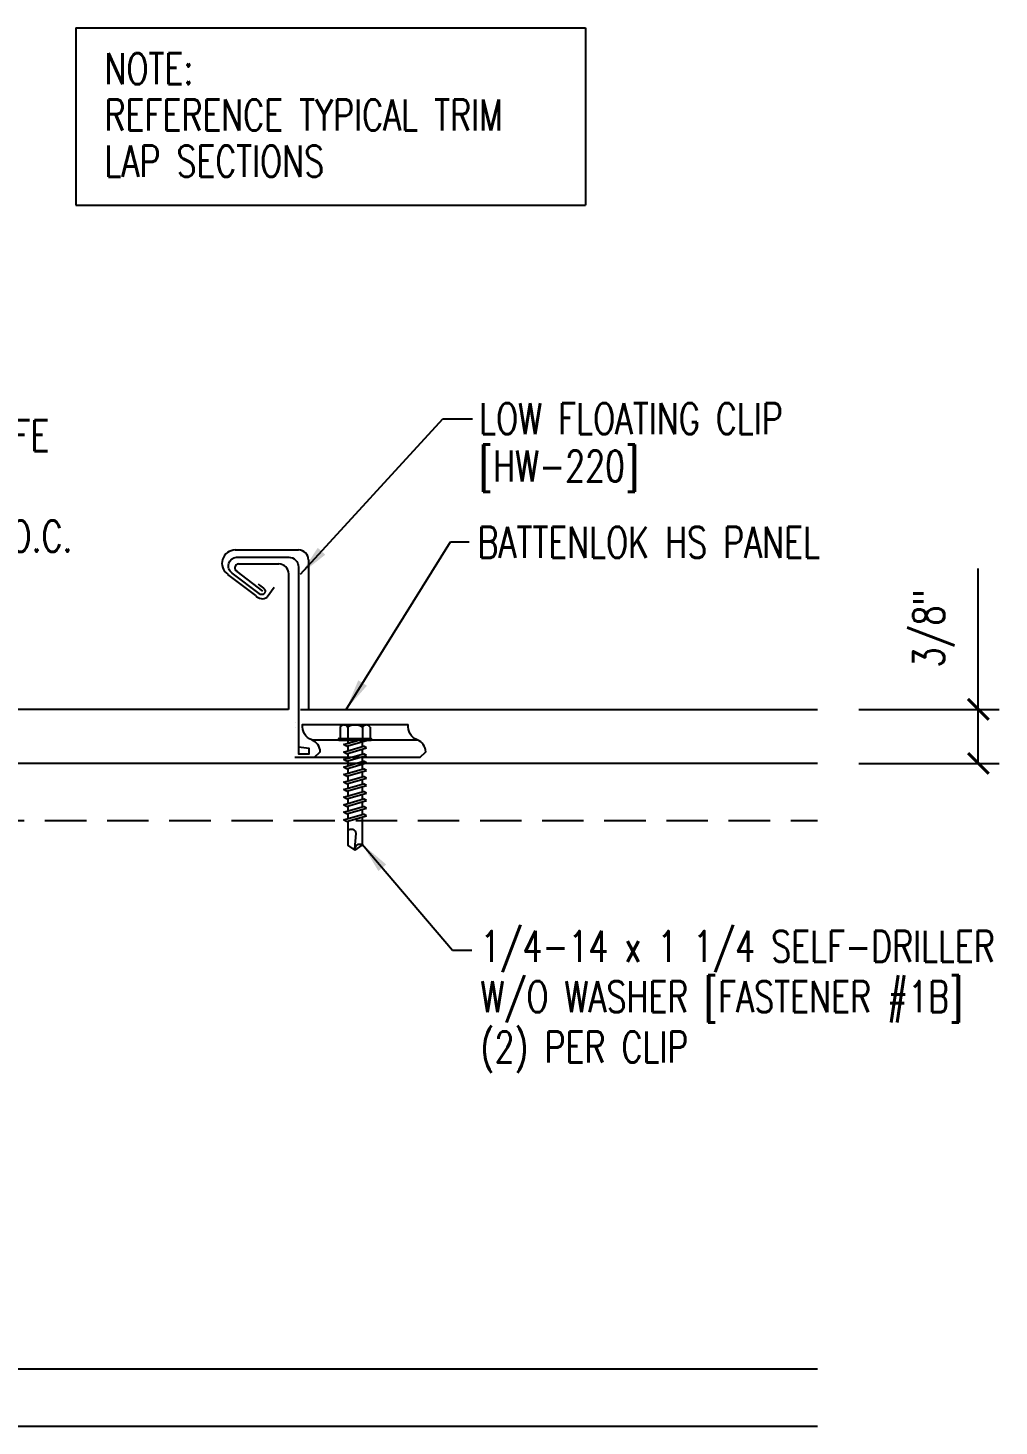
# Model space of a CAD drawing. Header units: inches. Extents: x 6.7 to 40.7, y 11.7 to 39.1.
# Drawn here: x 28.96 to 40.68, y 13.47 to 30.35 of the extents above; entities that cross this region are included whole.
import ezdxf

# ---------------------------------------------------------------- set-up
doc = ezdxf.new("R2010")
doc.units = ezdxf.units.IN
doc.header["$MEASUREMENT"] = 0
doc.linetypes.add('HIDDEN', pattern=[0.375, 0.25, -0.125])
for name, color, linetype in [('clip', 5, 'Continuous'), ('FASTENER', 9, 'Continuous'), ('PANEL', 11, 'Continuous'), ('STLA', 10, 'Continuous'), ('TEXT', 2, 'Continuous')]:
    doc.layers.add(name, color=color, linetype=linetype)
doc.styles.add('TEXT1', font='ROMANS.shx', dxfattribs={"width": 0.75, "height": 0.375})
doc.dimstyles.new('DETAIL$7', dxfattribs={"dimscale": 4, "dimtxt": 0.09375, "dimasz": 0.09375, "dimexe": 0.0625, "dimexo": 0.125, "dimgap": 0.0625, "dimtad": 1, "dimdec": 4, "dimzin": 3, "dimdsep": 46, "dimlunit": 4, "dimtxsty": 'TEXT1', "dimblk": 'ARCHTICK', "dimcen": 0.0625, "dimclrd": 7, "dimclre": 7, "dimclrt": 2, "dimadec": 0, "dimazin": 0, "dimtfac": 0.59375, "dimtdec": 4, "dimtmove": 2, "dimatfit": 3, "dimfxl": 0, "dimfrac": 2, "dimtolj": 1, "dimtzin": 3, "dimarcsym": 0})

# ---------------------------------------------------------------- blocks, each defined once
blk = doc.blocks.new('FD-F1e')
at = {"layer": 'TEXT', "style": 'TEXT1', "width": 0.75}
for s, p in [('1/4-14 x 1 1/4 LONG-LIFE', (0.0047, -0.0408)), ('SELF-DRILLER W/WASHER', (0.0047, -0.1926)), ('[FASTENER #1E]', (0.0047, -0.3444))]:
    blk.add_text(s, height=0.09375, dxfattribs=at).set_placement(p)
blk.add_attdef('(QUANTITY)', (0.9263, -0.3444), '', height=0.0938, dxfattribs=at)
at = {"layer": 'TEXT', "style": 'TEXT1', "flags": 1}
for tag, p in [('Color', (0.0245, -0.5337)), ('Calc', (0.0245, -0.5337)), ('Opt1', (0.0245, -0.5337)), ('Opt2', (0.0245, -0.5337)), ('Opt3', (0.0245, -0.5337)), ('Description', (0.0245, -0.5337)), ('Multiple', (0.0245, -0.5337)), ('Part', (0.0245, -0.5337)), ('Spare1', (0.0245, -0.7212)), ('Spare2', (0.0245, -0.7212)), ('Spare3', (0.0245, -0.7212)), ('Spare4', (0.0245, -0.7212)), ('Spare5', (0.0245, -0.7212)), ('Spare6', (0.0245, -0.7212)), ('Spare7', (0.0245, -0.7212)), ('Spare8', (0.0245, -0.7212)), ('Spare9', (0.0245, -0.7212)), ('Spare10', (0.0245, -0.7212))]:
    blk.add_attdef(tag, p, '', height=0.0938, dxfattribs=at)
blk = doc.blocks.new('_ArchTick')
at = {"color": 0, "linetype": 'ByBlock', "const_width": 0.15}
blk.add_lwpolyline([(-0.5, -0.5), (0.5, 0.5)], dxfattribs=at)
blk = doc.blocks.new('sd21')
at = {"layer": 'FASTENER'}
for p, q in [((-0.181, 0.194), (-0.181, 0.055)), ((-0.135, 0.22), (0.135, 0.22)), ((-0.089, 0.194), (-0.089, 0.055)), ((0.089, 0.194), (0.089, 0.055)), ((0.181, 0.194), (0.181, 0.055)), ((-0.193, 0.055), (0.193, 0.055)), ((-0.193, 0.037), (0.193, 0.037)), ((-0.181, 0.055), (0.181, 0.055)), ((-0.139, -0.016), (0.046, 0.037)), ((-0.104, -0.036), (0.139, 0.033)), ((-0.086, 0.037), (0.086, 0.037)), ((-0.086, 0.037), (-0.086, -0.001)), ((0.086, 0.037), (0.133, 0.037)), ((0.086, 0.018), (0.086, -0.042)), ((0.139, 0.033), (0.133, 0.037)), ((-0.104, -0.036), (-0.139, -0.016)), ((-0.139, -0.107), (0.104, -0.038)), ((-0.104, -0.127), (-0.139, -0.107)), ((-0.139, -0.198), (0.104, -0.128)), ((-0.104, -0.127), (0.139, -0.058)), ((-0.104, -0.218), (0.139, -0.149)), ((-0.086, -0.031), (-0.086, -0.092)), ((-0.086, -0.122), (-0.086, -0.183)), ((0.086, -0.073), (0.086, -0.133)), ((0.086, -0.164), (0.086, -0.224)), ((0.139, -0.058), (0.104, -0.038)), ((0.139, -0.149), (0.104, -0.128)), ((-0.104, -0.218), (-0.139, -0.198)), ((-0.139, -0.289), (0.104, -0.219)), ((-0.104, -0.309), (-0.139, -0.289)), ((-0.139, -0.38), (0.104, -0.31)), ((-0.104, -0.309), (0.139, -0.239)), ((-0.104, -0.4), (0.139, -0.33)), ((-0.086, -0.213), (-0.086, -0.274)), ((-0.086, -0.304), (-0.086, -0.364)), ((0.086, -0.255), (0.086, -0.315)), ((0.139, -0.239), (0.104, -0.219)), ((0.139, -0.33), (0.104, -0.31)), ((-0.104, -0.4), (-0.139, -0.38)), ((-0.139, -0.47), (0.104, -0.401)), ((-0.104, -0.491), (-0.139, -0.47)), ((-0.139, -0.561), (0.104, -0.492)), ((-0.104, -0.491), (0.139, -0.421)), ((-0.086, -0.395), (-0.086, -0.455)), ((-0.086, -0.486), (-0.086, -0.546)), ((0.086, -0.345), (0.086, -0.406)), ((0.086, -0.436), (0.086, -0.497)), ((0.139, -0.421), (0.104, -0.401)), ((0.139, -0.512), (0.104, -0.492)), ((-0.104, -0.581), (-0.139, -0.561)), ((-0.139, -0.652), (0.104, -0.583)), ((-0.104, -0.672), (-0.139, -0.652)), ((-0.139, -0.743), (0.104, -0.674)), ((-0.104, -0.581), (0.139, -0.512)), ((-0.104, -0.672), (0.139, -0.603)), ((-0.086, -0.577), (-0.086, -0.637)), ((-0.086, -0.667), (-0.086, -0.728)), ((0.086, -0.527), (0.086, -0.588)), ((0.086, -0.618), (0.086, -0.679)), ((0.139, -0.603), (0.104, -0.583)), ((0.139, -0.694), (0.104, -0.674)), ((-0.104, -0.763), (-0.139, -0.743)), ((-0.139, -0.834), (0.104, -0.765)), ((-0.104, -0.854), (-0.139, -0.834)), ((-0.104, -0.763), (0.139, -0.694)), ((-0.104, -0.854), (0.139, -0.785)), ((-0.086, -0.758), (-0.086, -0.819)), ((0.086, -0.709), (0.086, -0.77)), ((0.086, -0.8), (0.086, -0.861)), ((0.139, -0.785), (0.104, -0.765)), ((-0.139, -0.925), (0.104, -0.856)), ((-0.104, -0.945), (-0.139, -0.925)), ((-0.104, -0.945), (0.139, -0.876)), ((-0.086, -0.849), (-0.086, -0.91)), ((-0.086, -0.94), (-0.086, -1.232)), ((0.086, -0.891), (0.086, -1.232)), ((0.139, -0.876), (0.104, -0.856)), ((-0.002, -1.277), (0.014, -1.091)), ((0, -1.293), (-0.086, -1.232)), ((0, -1.293), (0.086, -1.232))]:
    blk.add_line(p, q, dxfattribs=at)
for centre, radius, start, end in [((-0.135, 0.168), 0.0527, 29.8754, 150.1246), ((0, 0.056), 0.164, 56.9974, 123.0026), ((0.135, 0.168), 0.0527, 29.8754, 150.1246), ((-0.193, 0.046), 0.00894, 90, 270), ((0.193, 0.046), 0.00894, 270, 90), ((-0.046, -1.102), 0.0615, 11.1445, 130.906), ((0.054, -1.278), 0.0563, 55.4585, 194.8454)]:
    blk.add_arc(centre, radius, start, end, dxfattribs=at)
blk = doc.blocks.new('A$C30686E82')
for p, q in [((-2.715, 0.761), (3.437, 0.761)), ((-2.715, 0.761), (-2.715, -1.379)), ((3.437, 0.761), (3.437, -1.379)), ((-2.715, -1.379), (3.437, -1.379))]:
    blk.add_line(p, q)
at = {"layer": 'TEXT', "style": 'TEXT1', "width": 0.75}
for s, p in [('NOTE:', (-2.368, 0.081)), ('REFERENCE TYPICAL TRIM', (-2.368, -0.477)), ('LAP SECTIONS', (-2.368, -1.035))]:
    blk.add_text(s, height=0.375, dxfattribs=at).set_placement(p)

msp = doc.modelspace()

# ---------------------------------------------------------------- linework, layer by layer
at = {"color": 7}
for p, q in [((40.433, 22.123), (40.433, 23.824)), ((38.991, 22.123), (40.683, 22.123)), ((40.433, 21.47), (40.433, 22.123)), ((38.991, 21.47), (40.683, 21.47))]:
    msp.add_line(p, q, dxfattribs=at)
at = {"layer": 'clip'}
for p, q in [((32.193, 21.964), (32.193, 21.964)), ((32.188, 21.906), (32.188, 21.906)), ((32.388, 21.754), (33.662, 21.754))]:
    msp.add_line(p, q, dxfattribs=at)
for points in [[(31.74, 23.637, 0.016575), (31.808, 23.587, -0.884323), (31.768, 23.511), (31.427, 23.769, -0.709007), (31.48, 23.96), (32.11, 23.96, -0.429332), (32.227, 23.84), (32.227, 21.586), (32.359, 21.586), (32.359, 21.652), (32.227, 21.668)], [(32.418, 21.542), (32.491, 21.609, 0.297813), (32.388, 21.754, -0.344696), (32.278, 21.94), (33.552, 21.94)], [(33.692, 21.542), (33.765, 21.609, 0.297813), (33.662, 21.754, -0.344696), (33.552, 21.94)]]:
    msp.add_lwpolyline(points, format="xyb", dxfattribs=at)
msp.add_lwpolyline([(33.692, 21.542), (32.184, 21.542)], dxfattribs=at)
at = {"layer": 'PANEL'}
for p, q in [((31.466, 24.047), (32.229, 24.047)), ((31.505, 23.879), (31.99, 23.879)), ((32.349, 23.927), (32.349, 22.123)), ((31.712, 23.498), (31.375, 23.753)), ((31.799, 23.55), (31.487, 23.789)), ((32.109, 23.759), (32.109, 22.123)), ((31.933, 23.595), (31.85, 23.478)), ((32.109, 22.123), (17.728, 22.123)), ((32.253, 22.123), (38.491, 22.123))]:
    msp.add_line(p, q, dxfattribs=at)
for centre, radius, start, end in [((31.466, 23.886), 0.161, 90, 235.3071), ((32.229, 23.927), 0.12, 360, 90), ((31.507, 23.832), 0.0476, 91.9913, 244.6439), ((31.99, 23.759), 0.12, 0, 90), ((31.791, 23.559), 0.1, 217.5592, 305.985)]:
    msp.add_arc(centre, radius, start, end, dxfattribs=at)
at = {"layer": 'STLA', "linetype": 'HIDDEN', "ltscale": 2}
msp.add_line((15.669, 20.781), (38.491, 20.781), dxfattribs=at)
at = {"layer": 'STLA'}
msp.add_line((15.669, 14.16), (38.491, 14.16), dxfattribs=at)
for points in [[(38.491, 21.47), (15.669, 21.47)], [(15.669, 13.47), (38.491, 13.47)]]:
    msp.add_lwpolyline(points, dxfattribs=at)

# ---------------------------------------------------------------- block references
msp.add_blockref('A$C30686E82', (32.255, 29.589))
at = {"color": 7, "xscale": 0.25, "yscale": 0.25, "zscale": 0.25}
for p, rotation in [((40.433, 22.123), 90), ((40.433, 21.47), 270)]:
    msp.add_blockref('_ArchTick', p, dxfattribs=dict(at, rotation=rotation))
at = {"layer": 'FASTENER'}
msp.add_blockref('sd21', (32.911, 21.715), dxfattribs=at)
at = {"layer": 'TEXT', "xscale": 4, "yscale": 4, "zscale": 4}
msp.add_blockref('FD-F1e', (23.649, 25.404), dxfattribs=at).add_auto_attribs({'(QUANTITY)': '@ 24" O.C.'})

# ---------------------------------------------------------------- texts
at = {"color": 2, "insert": (39.897, 23.099), "char_height": 0.375, "attachment_point": 5, "rotation": 90, "style": 'TEXT1'}
msp.add_mtext('\\A1;3/8"', dxfattribs=at)
at = {"layer": 'TEXT', "style": 'TEXT1', "width": 0.75}
for s, p in [('LOW FLOATING CLIP', (34.409, 25.446)), ('[HW-220]', (34.409, 24.873)), ('BATTENLOK HS PANEL', (34.388, 23.952, 0)), ('1/4-14 x 1 1/4 SELF-DRILLER', (34.426, 19.074)), ('W/O WASHER [FASTENER #1B]', (34.426, 18.467)), ('(2) PER CLIP', (34.426, 17.86))]:
    msp.add_text(s, height=0.375, dxfattribs=at).set_placement(p)

# ---------------------------------------------------------------- leaders
msp.add_leader([(32.997, 20.496), (34.087, 19.214), (34.32, 19.214)], dimstyle='DETAIL$7')
at = {"layer": 'TEXT'}
for points in [[(32.253, 23.755), (33.971, 25.632), (34.329, 25.632)], [(32.804, 22.123), (34.063, 24.144), (34.288, 24.144)]]:
    msp.add_leader(points, dimstyle='DETAIL$7', dxfattribs=at)

doc.saveas('drawing.dxf')
